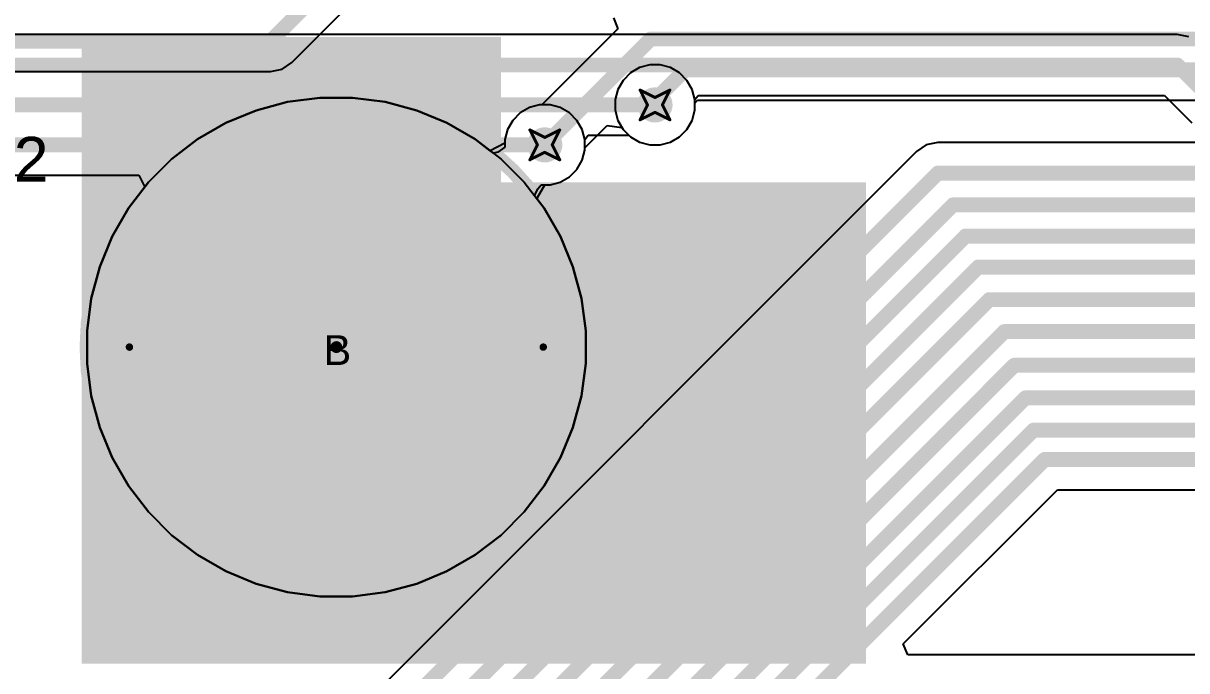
# Model space of a CAD drawing. Header units: inches. Extents: x -36 to 349, y -11 to 240.
# Drawn here: x 39.49 to 59.33, y 80.57 to 91.6 of the extents above; entities that cross this region are included whole.
import ezdxf

# ---------------------------------------------------------------- set-up
doc = ezdxf.new("R2010")
doc.units = ezdxf.units.IN
for name, color, linetype in [('Bottom Layer', 5, 'Continuous'), ('Bottom Solder', 6, 'Continuous'), ('Drill Drawing', 1, 'Continuous'), ('Layer 1', 16, 'Continuous'), ('Layer 2', 76, 'Continuous'), ('Multi-Layer', 9, 'Continuous'), ('Pad Holes', 156, 'Continuous'), ('Top Layer', 1, 'Continuous'), ('Top Overlay', 2, 'Continuous'), ('Top Solder', 216, 'Continuous'), ('Via Holes', 16, 'Continuous')]:
    doc.layers.add(name, color=color, linetype=linetype)
doc.styles.add('Arial', font='', dxfattribs={"height": 0.2})
doc.styles.get('Arial').set_extended_font_data('Arial')

# ---------------------------------------------------------------- blocks, each defined once
blk = doc.blocks.new('SMTSO30100CTJ__2')
at = {"layer": 'Bottom Solder'}
h = blk.add_hatch(color=6, dxfattribs=at)
edge = h.paths.add_edge_path()
edge.add_arc((0, 0), 0.102, 0, 360)
at = {"layer": 'Pad Holes'}
h = blk.add_hatch(color=7, dxfattribs=at)
edge = h.paths.add_edge_path()
edge.add_arc((0, 0), 2.15, 0, 360)
at = {"layer": 'Top Layer'}
h = blk.add_hatch(color=1, dxfattribs=at)
edge = h.paths.add_edge_path()
edge.add_arc((0, 0), 3.3, 0, 360)
at = {"layer": 'Top Solder'}
h = blk.add_hatch(color=216, dxfattribs=at)
edge = h.paths.add_edge_path()
edge.add_arc((0, 0), 3.402, 0, 360)
at = {"layer": 'Top Overlay'}
for points in [[(3.527, 0, 0.127, 0.127, 1), (-3.527, 0, 0.127, 0.127, 1)], [(-3.559, 0, 0.0635, 0.0635, 1), (-3.495, 0, 0.0635, 0.0635, 1)], [(3.495, 0, 0.0635, 0.0635, 1), (3.558, 0, 0.0635, 0.0635, 1)]]:
    blk.add_lwpolyline(points, format="xyseb", close=True, dxfattribs=at)

msp = doc.modelspace()

# ---------------------------------------------------------------- hatches: boundary and pattern name
at = {"layer": 'Bottom Layer'}
h = msp.add_hatch(color=5, dxfattribs=at)
edge = h.paths.add_edge_path()
edge.add_arc((50.262, 90.208), 0.3, 0, 360)
h = msp.add_hatch(color=5, dxfattribs=at)
edge = h.paths.add_edge_path()
edge.add_arc((48.384, 89.527), 0.3, 0, 360)
at = {"layer": 'Layer 1'}
for points in [[(40.488, 80.688), (47.639, 80.688), (47.639, 91.363), (40.488, 91.363)], [(43.731, 80.688), (53.859, 80.688), (53.859, 88.889), (43.731, 88.889)]]:
    msp.add_hatch(color=16, dxfattribs=at).paths.add_polyline_path(points)
h = msp.add_hatch(color=16, dxfattribs=at)
edge = h.paths.add_edge_path()
edge.add_arc((50.262, 90.208), 0.3, 0, 360)
h = msp.add_hatch(color=16, dxfattribs=at)
edge = h.paths.add_edge_path()
edge.add_arc((48.384, 89.527), 0.3, 0, 360)
at = {"layer": 'Layer 2'}
h = msp.add_hatch(color=76, dxfattribs=at)
edge = h.paths.add_edge_path()
edge.add_arc((50.262, 90.208), 0.3, 0, 360)
h = msp.add_hatch(color=76, dxfattribs=at)
edge = h.paths.add_edge_path()
edge.add_arc((48.384, 89.527), 0.3, 0, 360)
at = {"layer": 'Top Layer'}
h = msp.add_hatch(color=1, dxfattribs=at)
edge = h.paths.add_edge_path()
edge.add_arc((50.262, 90.208), 0.3, 0, 360)
h = msp.add_hatch(color=1, dxfattribs=at)
edge = h.paths.add_edge_path()
edge.add_arc((48.384, 89.527), 0.3, 0, 360)
at = {"layer": 'Via Holes'}
h = msp.add_hatch(color=7, dxfattribs=at)
edge = h.paths.add_edge_path()
edge.add_arc((50.262, 90.208), 0.15, 0, 360)
h = msp.add_hatch(color=7, dxfattribs=at)
edge = h.paths.add_edge_path()
edge.add_arc((48.384, 89.527), 0.15, 0, 360)

# ---------------------------------------------------------------- linework, layer by layer
at = {"layer": 'Bottom Layer'}
for p, q in [((59.163, 91.407), (27.284, 91.407)), ((59.361, 91.368), (59.163, 91.407)), ((50.943, 90.298), (50.999, 90.371)), ((50.943, 90.119), (50.943, 90.298)), ((50.999, 90.371), (58.948, 90.371)), ((58.948, 90.371), (59.414, 89.905)), ((50.896, 89.945), (50.943, 90.119)), ((50.807, 89.79), (50.896, 89.945)), ((49.065, 89.617), (49.121, 89.69)), ((49.121, 89.69), (49.817, 89.69)), ((49.817, 89.69), (49.843, 89.663)), ((49.843, 89.663), (49.999, 89.574)), ((50.524, 89.574), (50.68, 89.663)), ((50.68, 89.663), (50.807, 89.79)), ((49.019, 89.264), (49.065, 89.438)), ((49.065, 89.438), (49.065, 89.617)), ((49.999, 89.574), (50.172, 89.527)), ((50.172, 89.527), (50.351, 89.527)), ((50.351, 89.527), (50.524, 89.574)), ((48.929, 89.109), (49.019, 89.264)), ((48.802, 88.982), (48.929, 89.109)), ((28.224, 89.009), (41.465, 89.009)), ((41.465, 89.009), (41.565, 88.806)), ((48.263, 88.776), (48.322, 88.846)), ((48.322, 88.846), (48.474, 88.846)), ((48.474, 88.846), (48.647, 88.893)), ((48.647, 88.893), (48.802, 88.982)), ((41.565, 88.806), (41.289, 88.447)), ((48.21, 88.659), (48.263, 88.776)), ((48.372, 88.447), (48.21, 88.659)), ((41.289, 88.447), (41.011, 87.965)), ((48.651, 87.965), (48.372, 88.447)), ((41.011, 87.965), (40.798, 87.45)), ((48.864, 87.45), (48.651, 87.965)), ((40.798, 87.45), (40.653, 86.912)), ((49.008, 86.912), (48.864, 87.45)), ((40.653, 86.912), (40.581, 86.36)), ((49.081, 86.36), (49.008, 86.912)), ((40.581, 86.36), (40.581, 85.803)), ((49.081, 85.803), (49.081, 86.36)), ((40.581, 85.803), (40.653, 85.25)), ((49.008, 85.25), (49.081, 85.803)), ((40.653, 85.25), (40.798, 84.712)), ((48.864, 84.712), (49.008, 85.25)), ((40.798, 84.712), (41.011, 84.197)), ((48.651, 84.197), (48.864, 84.712)), ((41.011, 84.197), (41.289, 83.715)), ((48.372, 83.715), (48.651, 84.197)), ((41.289, 83.715), (41.628, 83.273)), ((48.033, 83.273), (48.372, 83.715)), ((41.628, 83.273), (42.022, 82.879)), ((47.639, 82.879), (48.033, 83.273)), ((42.022, 82.879), (42.464, 82.54)), ((47.197, 82.54), (47.639, 82.879)), ((42.464, 82.54), (42.947, 82.261)), ((46.714, 82.261), (47.197, 82.54)), ((42.947, 82.261), (43.462, 82.048)), ((46.2, 82.048), (46.714, 82.261)), ((43.462, 82.048), (44, 81.904)), ((44, 81.904), (44.552, 81.831)), ((45.109, 81.831), (45.662, 81.904)), ((45.662, 81.904), (46.2, 82.048)), ((44.552, 81.831), (45.109, 81.831))]:
    msp.add_line(p, q, dxfattribs=at)
for points in [[(27.284, 90.889, 0.254, 0.254, 0), (59.163, 90.889, 0.254, 0.254, 0)], [(59.163, 90.889, 0.254, 0.254, 0), (59.932, 90.119, 0.254, 0.254, 0)], [(27.589, 90.208, 0.254, 0.254, 0), (50.262, 90.208, 0.254, 0.254, 0)], [(28.009, 89.527, 0.254, 0.254, 0), (48.384, 89.527, 0.254, 0.254, 0)]]:
    msp.add_lwpolyline(points, format="xyseb", dxfattribs=at)
for points in [[(59.099, 90.889, 0.127, 0.127, 1), (59.226, 90.889, 0.127, 0.127, 1)], [(59.099, 90.889, 0.127, 0.127, 1), (59.226, 90.889, 0.127, 0.127, 1)], [(50.198, 90.208, 0.127, 0.127, 1), (50.325, 90.208, 0.127, 0.127, 1)], [(48.321, 89.527, 0.127, 0.127, 1), (48.448, 89.527, 0.127, 0.127, 1)]]:
    msp.add_lwpolyline(points, format="xyseb", close=True, dxfattribs=at)
at = {"layer": 'Drill Drawing'}
for points in [[(50.008, 90.462, 0.0508, 0.0508, 0), (50.262, 90.335, 0.0508, 0.0508, 0)], [(50.008, 90.462, 0.0508, 0.0508, 0), (50.135, 90.208, 0.0508, 0.0508, 0)], [(50.262, 90.335, 0.0508, 0.0508, 0), (50.516, 90.462, 0.0508, 0.0508, 0)], [(50.389, 90.208, 0.0508, 0.0508, 0), (50.516, 90.462, 0.0508, 0.0508, 0)], [(50.008, 89.954, 0.0508, 0.0508, 0), (50.135, 90.208, 0.0508, 0.0508, 0)], [(50.389, 90.208, 0.0508, 0.0508, 0), (50.516, 89.954, 0.0508, 0.0508, 0)], [(50.008, 89.954, 0.0508, 0.0508, 0), (50.262, 90.081, 0.0508, 0.0508, 0)], [(50.262, 90.081, 0.0508, 0.0508, 0), (50.516, 89.954, 0.0508, 0.0508, 0)], [(48.13, 89.781, 0.0508, 0.0508, 0), (48.384, 89.654, 0.0508, 0.0508, 0)], [(48.13, 89.781, 0.0508, 0.0508, 0), (48.257, 89.527, 0.0508, 0.0508, 0)], [(48.384, 89.654, 0.0508, 0.0508, 0), (48.638, 89.781, 0.0508, 0.0508, 0)], [(48.511, 89.527, 0.0508, 0.0508, 0), (48.638, 89.781, 0.0508, 0.0508, 0)], [(48.13, 89.273, 0.0508, 0.0508, 0), (48.257, 89.527, 0.0508, 0.0508, 0)], [(48.511, 89.527, 0.0508, 0.0508, 0), (48.638, 89.273, 0.0508, 0.0508, 0)], [(48.13, 89.273, 0.0508, 0.0508, 0), (48.384, 89.4, 0.0508, 0.0508, 0)], [(48.384, 89.4, 0.0508, 0.0508, 0), (48.638, 89.273, 0.0508, 0.0508, 0)]]:
    msp.add_lwpolyline(points, format="xyseb", dxfattribs=at)
for points in [[(49.995, 90.462, 0.0254, 0.0254, 1), (50.02, 90.462, 0.0254, 0.0254, 1)], [(49.995, 90.462, 0.0254, 0.0254, 1), (50.02, 90.462, 0.0254, 0.0254, 1)], [(50.503, 90.462, 0.0254, 0.0254, 1), (50.528, 90.462, 0.0254, 0.0254, 1)], [(50.503, 90.462, 0.0254, 0.0254, 1), (50.528, 90.462, 0.0254, 0.0254, 1)], [(50.122, 90.208, 0.0254, 0.0254, 1), (50.147, 90.208, 0.0254, 0.0254, 1)], [(50.122, 90.208, 0.0254, 0.0254, 1), (50.147, 90.208, 0.0254, 0.0254, 1)], [(50.249, 90.335, 0.0254, 0.0254, 1), (50.274, 90.335, 0.0254, 0.0254, 1)], [(50.249, 90.335, 0.0254, 0.0254, 1), (50.274, 90.335, 0.0254, 0.0254, 1)], [(50.376, 90.208, 0.0254, 0.0254, 1), (50.401, 90.208, 0.0254, 0.0254, 1)], [(50.376, 90.208, 0.0254, 0.0254, 1), (50.401, 90.208, 0.0254, 0.0254, 1)], [(50.249, 90.081, 0.0254, 0.0254, 1), (50.274, 90.081, 0.0254, 0.0254, 1)], [(50.249, 90.081, 0.0254, 0.0254, 1), (50.274, 90.081, 0.0254, 0.0254, 1)], [(49.995, 89.954, 0.0254, 0.0254, 1), (50.02, 89.954, 0.0254, 0.0254, 1)], [(49.995, 89.954, 0.0254, 0.0254, 1), (50.02, 89.954, 0.0254, 0.0254, 1)], [(50.503, 89.954, 0.0254, 0.0254, 1), (50.528, 89.954, 0.0254, 0.0254, 1)], [(50.503, 89.954, 0.0254, 0.0254, 1), (50.528, 89.954, 0.0254, 0.0254, 1)], [(48.117, 89.781, 0.0254, 0.0254, 1), (48.143, 89.781, 0.0254, 0.0254, 1)], [(48.117, 89.781, 0.0254, 0.0254, 1), (48.143, 89.781, 0.0254, 0.0254, 1)], [(48.371, 89.654, 0.0254, 0.0254, 1), (48.397, 89.654, 0.0254, 0.0254, 1)], [(48.371, 89.654, 0.0254, 0.0254, 1), (48.397, 89.654, 0.0254, 0.0254, 1)], [(48.625, 89.781, 0.0254, 0.0254, 1), (48.651, 89.781, 0.0254, 0.0254, 1)], [(48.625, 89.781, 0.0254, 0.0254, 1), (48.651, 89.781, 0.0254, 0.0254, 1)], [(48.244, 89.527, 0.0254, 0.0254, 1), (48.27, 89.527, 0.0254, 0.0254, 1)], [(48.244, 89.527, 0.0254, 0.0254, 1), (48.27, 89.527, 0.0254, 0.0254, 1)], [(48.498, 89.527, 0.0254, 0.0254, 1), (48.524, 89.527, 0.0254, 0.0254, 1)], [(48.498, 89.527, 0.0254, 0.0254, 1), (48.524, 89.527, 0.0254, 0.0254, 1)], [(48.117, 89.273, 0.0254, 0.0254, 1), (48.143, 89.273, 0.0254, 0.0254, 1)], [(48.117, 89.273, 0.0254, 0.0254, 1), (48.143, 89.273, 0.0254, 0.0254, 1)], [(48.371, 89.4, 0.0254, 0.0254, 1), (48.397, 89.4, 0.0254, 0.0254, 1)], [(48.371, 89.4, 0.0254, 0.0254, 1), (48.397, 89.4, 0.0254, 0.0254, 1)], [(48.625, 89.273, 0.0254, 0.0254, 1), (48.651, 89.273, 0.0254, 0.0254, 1)], [(48.625, 89.273, 0.0254, 0.0254, 1), (48.651, 89.273, 0.0254, 0.0254, 1)]]:
    msp.add_lwpolyline(points, format="xyseb", close=True, dxfattribs=at)
at = {"layer": 'Layer 1'}
for p, q in [((49.999, 90.843), (49.843, 90.753)), ((50.172, 90.889), (49.999, 90.843)), ((50.351, 90.889), (50.172, 90.889)), ((50.524, 90.843), (50.351, 90.889)), ((50.68, 90.753), (50.524, 90.843)), ((49.717, 90.626), (49.627, 90.471)), ((49.843, 90.753), (49.717, 90.626)), ((50.807, 90.626), (50.68, 90.753)), ((50.896, 90.471), (50.807, 90.626)), ((49.627, 90.471), (49.581, 90.298)), ((50.943, 90.298), (50.896, 90.471)), ((44, 90.258), (43.462, 90.114)), ((44.552, 90.331), (44, 90.258)), ((45.109, 90.331), (44.552, 90.331)), ((45.662, 90.258), (45.109, 90.331)), ((46.2, 90.114), (45.662, 90.258)), ((49.581, 90.298), (49.581, 90.119)), ((50.943, 90.119), (50.943, 90.298)), ((43.462, 90.114), (42.947, 89.901)), ((46.714, 89.901), (46.2, 90.114)), ((47.966, 90.072), (47.839, 89.945)), ((48.121, 90.162), (47.966, 90.072)), ((48.294, 90.208), (48.121, 90.162)), ((48.474, 90.208), (48.294, 90.208)), ((48.647, 90.162), (48.474, 90.208)), ((48.802, 90.072), (48.647, 90.162)), ((48.929, 89.945), (48.802, 90.072)), ((49.581, 90.119), (49.627, 89.945)), ((50.896, 89.945), (50.943, 90.119)), ((42.947, 89.901), (42.464, 89.623)), ((47.197, 89.623), (46.714, 89.901)), ((47.839, 89.945), (47.75, 89.79)), ((49.019, 89.79), (48.929, 89.945)), ((49.627, 89.945), (49.717, 89.79)), ((50.807, 89.79), (50.896, 89.945)), ((47.75, 89.79), (47.703, 89.617)), ((49.065, 89.617), (49.019, 89.79)), ((49.717, 89.79), (49.843, 89.663)), ((49.843, 89.663), (49.999, 89.574)), ((50.524, 89.574), (50.68, 89.663)), ((50.68, 89.663), (50.807, 89.79)), ((42.464, 89.623), (42.022, 89.283)), ((47.454, 89.425), (47.197, 89.623)), ((47.703, 89.554), (47.454, 89.425)), ((47.703, 89.617), (47.703, 89.554)), ((49.019, 89.264), (49.065, 89.438)), ((49.065, 89.438), (49.065, 89.617)), ((49.999, 89.574), (50.172, 89.527)), ((50.172, 89.527), (50.351, 89.527)), ((50.351, 89.527), (50.524, 89.574)), ((42.022, 89.283), (41.628, 88.889)), ((48.929, 89.109), (49.019, 89.264)), ((48.802, 88.982), (48.929, 89.109)), ((41.628, 88.889), (41.289, 88.447)), ((48.257, 88.632), (48.386, 88.846)), ((48.386, 88.846), (48.474, 88.846)), ((48.474, 88.846), (48.647, 88.893)), ((48.647, 88.893), (48.802, 88.982)), ((41.289, 88.447), (41.011, 87.965)), ((48.252, 88.604), (48.257, 88.632)), ((48.372, 88.447), (48.252, 88.604)), ((48.651, 87.965), (48.372, 88.447)), ((41.011, 87.965), (40.798, 87.45)), ((48.864, 87.45), (48.651, 87.965)), ((40.798, 87.45), (40.653, 86.912)), ((49.008, 86.912), (48.864, 87.45)), ((40.653, 86.912), (40.581, 86.36)), ((49.081, 86.36), (49.008, 86.912)), ((40.581, 86.36), (40.581, 85.803)), ((49.081, 85.803), (49.081, 86.36)), ((40.581, 85.803), (40.653, 85.25)), ((49.008, 85.25), (49.081, 85.803)), ((40.653, 85.25), (40.798, 84.712)), ((48.864, 84.712), (49.008, 85.25)), ((40.798, 84.712), (41.011, 84.197)), ((48.651, 84.197), (48.864, 84.712)), ((41.011, 84.197), (41.289, 83.715)), ((48.372, 83.715), (48.651, 84.197)), ((41.289, 83.715), (41.628, 83.273)), ((48.033, 83.273), (48.372, 83.715)), ((41.628, 83.273), (42.022, 82.879)), ((47.639, 82.879), (48.033, 83.273)), ((42.022, 82.879), (42.464, 82.54)), ((47.197, 82.54), (47.639, 82.879)), ((42.464, 82.54), (42.947, 82.261)), ((46.714, 82.261), (47.197, 82.54)), ((42.947, 82.261), (43.462, 82.048)), ((46.2, 82.048), (46.714, 82.261)), ((43.462, 82.048), (44, 81.904)), ((44, 81.904), (44.552, 81.831)), ((45.109, 81.831), (45.662, 81.904)), ((45.662, 81.904), (46.2, 82.048)), ((44.552, 81.831), (45.109, 81.831))]:
    msp.add_line(p, q, dxfattribs=at)
at = {"layer": 'Layer 2'}
for p, q in [((49.999, 90.843), (49.843, 90.753)), ((50.172, 90.889), (49.999, 90.843)), ((50.351, 90.889), (50.172, 90.889)), ((50.524, 90.843), (50.351, 90.889)), ((50.68, 90.753), (50.524, 90.843)), ((49.717, 90.626), (49.627, 90.471)), ((49.843, 90.753), (49.717, 90.626)), ((50.807, 90.626), (50.68, 90.753)), ((50.896, 90.471), (50.807, 90.626)), ((49.627, 90.471), (49.581, 90.298)), ((50.943, 90.298), (50.896, 90.471)), ((44, 90.258), (43.462, 90.114)), ((44.552, 90.331), (44, 90.258)), ((45.109, 90.331), (44.552, 90.331)), ((45.662, 90.258), (45.109, 90.331)), ((46.2, 90.114), (45.662, 90.258)), ((49.581, 90.298), (49.581, 90.119)), ((50.943, 90.119), (50.943, 90.298)), ((43.462, 90.114), (42.947, 89.901)), ((46.714, 89.901), (46.2, 90.114)), ((47.966, 90.072), (47.839, 89.945)), ((48.121, 90.162), (47.966, 90.072)), ((48.294, 90.208), (48.121, 90.162)), ((48.474, 90.208), (48.294, 90.208)), ((48.647, 90.162), (48.474, 90.208)), ((48.802, 90.072), (48.647, 90.162)), ((48.929, 89.945), (48.802, 90.072)), ((49.581, 90.119), (49.627, 89.945)), ((50.896, 89.945), (50.943, 90.119)), ((42.947, 89.901), (42.464, 89.623)), ((47.197, 89.623), (46.714, 89.901)), ((47.839, 89.945), (47.75, 89.79)), ((49.019, 89.79), (48.929, 89.945)), ((49.627, 89.945), (49.717, 89.79)), ((50.807, 89.79), (50.896, 89.945)), ((47.75, 89.79), (47.703, 89.617)), ((49.065, 89.617), (49.019, 89.79)), ((49.717, 89.79), (49.843, 89.663)), ((49.843, 89.663), (49.999, 89.574)), ((50.524, 89.574), (50.68, 89.663)), ((50.68, 89.663), (50.807, 89.79)), ((42.464, 89.623), (42.022, 89.283)), ((47.454, 89.425), (47.197, 89.623)), ((47.703, 89.554), (47.454, 89.425)), ((47.703, 89.617), (47.703, 89.554)), ((49.019, 89.264), (49.065, 89.438)), ((49.065, 89.438), (49.065, 89.617)), ((49.999, 89.574), (50.172, 89.527)), ((50.172, 89.527), (50.351, 89.527)), ((50.351, 89.527), (50.524, 89.574)), ((42.022, 89.283), (41.628, 88.889)), ((48.929, 89.109), (49.019, 89.264)), ((48.802, 88.982), (48.929, 89.109)), ((41.628, 88.889), (41.289, 88.447)), ((48.257, 88.632), (48.386, 88.846)), ((48.386, 88.846), (48.474, 88.846)), ((48.474, 88.846), (48.647, 88.893)), ((48.647, 88.893), (48.802, 88.982)), ((41.289, 88.447), (41.011, 87.965)), ((48.252, 88.604), (48.257, 88.632)), ((48.372, 88.447), (48.252, 88.604)), ((48.651, 87.965), (48.372, 88.447)), ((41.011, 87.965), (40.798, 87.45)), ((48.864, 87.45), (48.651, 87.965)), ((40.798, 87.45), (40.653, 86.912)), ((49.008, 86.912), (48.864, 87.45)), ((40.653, 86.912), (40.581, 86.36)), ((49.081, 86.36), (49.008, 86.912)), ((40.581, 86.36), (40.581, 85.803)), ((49.081, 85.803), (49.081, 86.36)), ((40.581, 85.803), (40.653, 85.25)), ((49.008, 85.25), (49.081, 85.803)), ((40.653, 85.25), (40.798, 84.712)), ((48.864, 84.712), (49.008, 85.25)), ((40.798, 84.712), (41.011, 84.197)), ((48.651, 84.197), (48.864, 84.712)), ((41.011, 84.197), (41.289, 83.715)), ((48.372, 83.715), (48.651, 84.197)), ((41.289, 83.715), (41.628, 83.273)), ((48.033, 83.273), (48.372, 83.715)), ((41.628, 83.273), (42.022, 82.879)), ((47.639, 82.879), (48.033, 83.273)), ((42.022, 82.879), (42.464, 82.54)), ((47.197, 82.54), (47.639, 82.879)), ((42.464, 82.54), (42.947, 82.261)), ((46.714, 82.261), (47.197, 82.54)), ((42.947, 82.261), (43.462, 82.048)), ((46.2, 82.048), (46.714, 82.261)), ((43.462, 82.048), (44, 81.904)), ((44, 81.904), (44.552, 81.831)), ((45.109, 81.831), (45.662, 81.904)), ((45.662, 81.904), (46.2, 82.048)), ((44.552, 81.831), (45.109, 81.831))]:
    msp.add_line(p, q, dxfattribs=at)
at = {"layer": 'Multi-Layer'}
for p, q in [((43.462, 90.114), (44, 90.258)), ((44, 90.258), (44.552, 90.331)), ((44.552, 90.331), (44.831, 90.331)), ((44.831, 90.331), (45.109, 90.331)), ((45.109, 90.331), (45.662, 90.258)), ((45.662, 90.258), (46.2, 90.114)), ((42.947, 89.901), (43.462, 90.114)), ((46.2, 90.114), (46.714, 89.901)), ((42.464, 89.623), (42.947, 89.901)), ((46.714, 89.901), (47.197, 89.623)), ((42.022, 89.283), (42.464, 89.623)), ((47.197, 89.623), (47.639, 89.283)), ((41.628, 88.889), (42.022, 89.283)), ((47.639, 89.283), (48.033, 88.889)), ((41.289, 88.447), (41.628, 88.889)), ((48.033, 88.889), (48.372, 88.447)), ((41.011, 87.965), (41.289, 88.447)), ((48.372, 88.447), (48.651, 87.965)), ((40.798, 87.45), (41.011, 87.965)), ((48.651, 87.965), (48.864, 87.45)), ((40.653, 86.912), (40.798, 87.45)), ((48.864, 87.45), (49.008, 86.912)), ((40.581, 86.36), (40.653, 86.912)), ((49.008, 86.912), (49.081, 86.36)), ((40.581, 86.081), (40.581, 86.36)), ((49.081, 86.36), (49.081, 86.081)), ((40.581, 85.803), (40.581, 86.081)), ((49.081, 86.081), (49.081, 85.803)), ((40.653, 85.25), (40.581, 85.803)), ((49.081, 85.803), (49.008, 85.25)), ((40.798, 84.712), (40.653, 85.25)), ((49.008, 85.25), (48.864, 84.712)), ((41.011, 84.197), (40.798, 84.712)), ((48.864, 84.712), (48.651, 84.197)), ((41.289, 83.715), (41.011, 84.197)), ((48.651, 84.197), (48.372, 83.715)), ((41.628, 83.273), (41.289, 83.715)), ((48.372, 83.715), (48.033, 83.273)), ((42.022, 82.879), (41.628, 83.273)), ((48.033, 83.273), (47.639, 82.879)), ((42.464, 82.54), (42.022, 82.879)), ((47.639, 82.879), (47.197, 82.54)), ((42.947, 82.261), (42.464, 82.54)), ((47.197, 82.54), (46.714, 82.261)), ((43.462, 82.048), (42.947, 82.261)), ((46.714, 82.261), (46.2, 82.048)), ((44, 81.904), (43.462, 82.048)), ((44.552, 81.831), (44, 81.904)), ((45.662, 81.904), (45.109, 81.831)), ((46.2, 82.048), (45.662, 81.904)), ((44.831, 81.831), (44.552, 81.831)), ((44.831, 81.831), (44.831, 81.831)), ((45.109, 81.831), (44.831, 81.831))]:
    msp.add_line(p, q, dxfattribs=at)
at = {"layer": 'Top Layer'}
for p, q in [((44.074, 90.929), (44.978, 91.833)), ((49.552, 91.693), (49.63, 91.505)), ((49.63, 91.505), (48.333, 90.208)), ((43.906, 90.817), (44.074, 90.929)), ((36.309, 90.777), (43.708, 90.777)), ((43.708, 90.777), (43.906, 90.817)), ((44, 90.258), (43.462, 90.114)), ((44.552, 90.331), (44, 90.258)), ((45.109, 90.331), (44.552, 90.331)), ((45.662, 90.258), (45.109, 90.331)), ((46.2, 90.114), (45.662, 90.258)), ((50.943, 90.24), (50.989, 90.287)), ((50.943, 90.119), (50.943, 90.24)), ((50.989, 90.287), (65.426, 90.287)), ((43.462, 90.114), (42.947, 89.901)), ((46.714, 89.901), (46.2, 90.114)), ((47.966, 90.072), (47.839, 89.945)), ((48.121, 90.162), (47.966, 90.072)), ((48.294, 90.208), (48.121, 90.162)), ((48.333, 90.208), (48.294, 90.208)), ((50.896, 89.945), (50.943, 90.119)), ((42.947, 89.901), (42.464, 89.623)), ((47.197, 89.623), (46.714, 89.901)), ((47.839, 89.945), (47.75, 89.79)), ((49.065, 89.476), (49.449, 89.86)), ((49.449, 89.86), (49.698, 89.822)), ((50.807, 89.79), (50.896, 89.945)), ((47.75, 89.79), (47.703, 89.617)), ((49.698, 89.822), (49.717, 89.79)), ((49.717, 89.79), (49.843, 89.663)), ((49.843, 89.663), (49.999, 89.574)), ((50.524, 89.574), (50.68, 89.663)), ((50.68, 89.663), (50.807, 89.79)), ((42.464, 89.623), (42.022, 89.283)), ((47.507, 89.385), (47.197, 89.623)), ((47.703, 89.49), (47.581, 89.405)), ((47.703, 89.617), (47.703, 89.49)), ((49.019, 89.264), (49.065, 89.438)), ((49.065, 89.438), (49.065, 89.476)), ((49.999, 89.574), (50.172, 89.527)), ((50.172, 89.527), (50.351, 89.527)), ((50.351, 89.527), (50.524, 89.574)), ((54.886, 89.526), (54.717, 89.413)), ((55.084, 89.565), (54.886, 89.526)), ((65.209, 89.565), (55.084, 89.565)), ((54.717, 89.413), (39.492, 74.188)), ((42.022, 89.283), (41.628, 88.889)), ((47.581, 89.405), (47.507, 89.385)), ((48.929, 89.109), (49.019, 89.264)), ((48.802, 88.982), (48.929, 89.109)), ((41.628, 88.889), (41.289, 88.447)), ((48.263, 88.776), (48.322, 88.846)), ((48.322, 88.846), (48.474, 88.846)), ((48.474, 88.846), (48.647, 88.893)), ((48.647, 88.893), (48.802, 88.982)), ((48.21, 88.658), (48.263, 88.776)), ((48.372, 88.447), (48.21, 88.658)), ((41.289, 88.447), (41.011, 87.965)), ((48.651, 87.965), (48.372, 88.447)), ((41.011, 87.965), (40.798, 87.45)), ((48.864, 87.45), (48.651, 87.965)), ((40.798, 87.45), (40.653, 86.912)), ((49.008, 86.912), (48.864, 87.45)), ((40.653, 86.912), (40.581, 86.36)), ((49.081, 86.36), (49.008, 86.912)), ((40.581, 86.36), (40.581, 85.803)), ((49.081, 85.803), (49.081, 86.36)), ((40.581, 85.803), (40.653, 85.25)), ((49.008, 85.25), (49.081, 85.803)), ((40.653, 85.25), (40.798, 84.712)), ((48.864, 84.712), (49.008, 85.25)), ((40.798, 84.712), (41.011, 84.197)), ((48.651, 84.197), (48.864, 84.712)), ((41.011, 84.197), (41.289, 83.715)), ((48.372, 83.715), (48.651, 84.197)), ((41.289, 83.715), (41.628, 83.273)), ((48.033, 83.273), (48.372, 83.715)), ((54.494, 81.024), (57.12, 83.649)), ((57.12, 83.649), (61.622, 83.649)), ((41.628, 83.273), (42.022, 82.879)), ((47.639, 82.879), (48.033, 83.273)), ((42.022, 82.879), (42.464, 82.54)), ((47.197, 82.54), (47.639, 82.879)), ((42.464, 82.54), (42.947, 82.261)), ((46.714, 82.261), (47.197, 82.54)), ((42.947, 82.261), (43.462, 82.048)), ((46.2, 82.048), (46.714, 82.261)), ((43.462, 82.048), (44, 81.904)), ((44, 81.904), (44.552, 81.831)), ((45.109, 81.831), (45.662, 81.904)), ((45.662, 81.904), (46.2, 82.048)), ((44.552, 81.831), (45.109, 81.831)), ((54.572, 80.836), (54.494, 81.024)), ((67.941, 80.836), (54.572, 80.836))]:
    msp.add_line(p, q, dxfattribs=at)
for points in [[(43.708, 91.295, 0.254, 0.254, 0), (44.611, 92.199, 0.254, 0.254, 0)], [(36.095, 91.295, 0.254, 0.254, 0), (43.708, 91.295, 0.254, 0.254, 0)], [(48.384, 89.527, 0.254, 0.254, 0), (50.189, 91.332, 0.254, 0.254, 0)], [(50.189, 91.332, 0.254, 0.254, 0), (67.996, 91.332, 0.254, 0.254, 0)], [(50.262, 90.292, 0.254, 0.254, 0), (50.775, 90.805, 0.254, 0.254, 0)], [(50.775, 90.805, 0.254, 0.254, 0), (67.828, 90.805, 0.254, 0.254, 0)], [(50.262, 90.208, 0.254, 0.254, 0), (50.262, 90.292, 0.254, 0.254, 0)], [(39.707, 73.67, 0.254, 0.254, 0), (55.084, 89.047, 0.254, 0.254, 0)], [(55.084, 89.047, 0.254, 0.254, 0), (65.424, 89.047, 0.254, 0.254, 0)], [(39.997, 73.16, 0.254, 0.254, 0), (55.342, 88.505, 0.254, 0.254, 0)], [(55.342, 88.505, 0.254, 0.254, 0), (66.159, 88.505, 0.254, 0.254, 0)], [(40.155, 72.574, 0.254, 0.254, 0), (55.554, 87.973, 0.254, 0.254, 0)], [(55.554, 87.973, 0.254, 0.254, 0), (83.769, 87.973, 0.254, 0.254, 0)], [(40.306, 71.981, 0.254, 0.254, 0), (55.771, 87.445, 0.254, 0.254, 0)], [(55.771, 87.445, 0.254, 0.254, 0), (83.521, 87.445, 0.254, 0.254, 0)], [(40.495, 71.425, 0.254, 0.254, 0), (55.96, 86.89, 0.254, 0.254, 0)], [(55.96, 86.89, 0.254, 0.254, 0), (82.966, 86.89, 0.254, 0.254, 0)], [(39.683, 69.813, 0.254, 0.254, 0), (56.215, 86.345, 0.254, 0.254, 0)], [(56.215, 86.345, 0.254, 0.254, 0), (82.39, 86.345, 0.254, 0.254, 0)], [(39.094, 68.479, 0.254, 0.254, 0), (56.386, 85.772, 0.254, 0.254, 0)], [(56.386, 85.772, 0.254, 0.254, 0), (82.115, 85.772, 0.254, 0.254, 0)], [(39.267, 67.908, 0.254, 0.254, 0), (56.574, 85.215, 0.254, 0.254, 0)], [(56.574, 85.215, 0.254, 0.254, 0), (81.494, 85.215, 0.254, 0.254, 0)], [(39.276, 67.227, 0.254, 0.254, 0), (56.715, 84.666, 0.254, 0.254, 0)], [(56.715, 84.666, 0.254, 0.254, 0), (81.023, 84.666, 0.254, 0.254, 0)], [(39.248, 66.51, 0.254, 0.254, 0), (56.905, 84.167, 0.254, 0.254, 0)], [(56.905, 84.167, 0.254, 0.254, 0), (80.89, 84.167, 0.254, 0.254, 0)]]:
    msp.add_lwpolyline(points, format="xyseb", dxfattribs=at)
for points in [[(43.644, 91.295, 0.127, 0.127, 1), (43.771, 91.295, 0.127, 0.127, 1)], [(43.644, 91.295, 0.127, 0.127, 1), (43.771, 91.295, 0.127, 0.127, 1)], [(50.125, 91.332, 0.127, 0.127, 1), (50.252, 91.332, 0.127, 0.127, 1)], [(50.125, 91.332, 0.127, 0.127, 1), (50.252, 91.332, 0.127, 0.127, 1)], [(50.711, 90.805, 0.127, 0.127, 1), (50.838, 90.805, 0.127, 0.127, 1)], [(50.711, 90.805, 0.127, 0.127, 1), (50.838, 90.805, 0.127, 0.127, 1)], [(50.198, 90.292, 0.127, 0.127, 1), (50.325, 90.292, 0.127, 0.127, 1)], [(50.198, 90.292, 0.127, 0.127, 1), (50.325, 90.292, 0.127, 0.127, 1)], [(50.198, 90.208, 0.127, 0.127, 1), (50.325, 90.208, 0.127, 0.127, 1)], [(48.321, 89.527, 0.127, 0.127, 1), (48.448, 89.527, 0.127, 0.127, 1)], [(55.02, 89.047, 0.127, 0.127, 1), (55.147, 89.047, 0.127, 0.127, 1)], [(55.02, 89.047, 0.127, 0.127, 1), (55.147, 89.047, 0.127, 0.127, 1)], [(55.278, 88.505, 0.127, 0.127, 1), (55.405, 88.505, 0.127, 0.127, 1)], [(55.278, 88.505, 0.127, 0.127, 1), (55.405, 88.505, 0.127, 0.127, 1)], [(55.49, 87.973, 0.127, 0.127, 1), (55.617, 87.973, 0.127, 0.127, 1)], [(55.49, 87.973, 0.127, 0.127, 1), (55.617, 87.973, 0.127, 0.127, 1)], [(55.707, 87.445, 0.127, 0.127, 1), (55.834, 87.445, 0.127, 0.127, 1)], [(55.707, 87.445, 0.127, 0.127, 1), (55.834, 87.445, 0.127, 0.127, 1)], [(55.896, 86.89, 0.127, 0.127, 1), (56.023, 86.89, 0.127, 0.127, 1)], [(55.896, 86.89, 0.127, 0.127, 1), (56.023, 86.89, 0.127, 0.127, 1)], [(56.151, 86.345, 0.127, 0.127, 1), (56.278, 86.345, 0.127, 0.127, 1)], [(56.151, 86.345, 0.127, 0.127, 1), (56.278, 86.345, 0.127, 0.127, 1)], [(56.323, 85.772, 0.127, 0.127, 1), (56.45, 85.772, 0.127, 0.127, 1)], [(56.323, 85.772, 0.127, 0.127, 1), (56.45, 85.772, 0.127, 0.127, 1)], [(56.511, 85.215, 0.127, 0.127, 1), (56.638, 85.215, 0.127, 0.127, 1)], [(56.511, 85.215, 0.127, 0.127, 1), (56.638, 85.215, 0.127, 0.127, 1)], [(56.651, 84.666, 0.127, 0.127, 1), (56.778, 84.666, 0.127, 0.127, 1)], [(56.651, 84.666, 0.127, 0.127, 1), (56.778, 84.666, 0.127, 0.127, 1)], [(56.842, 84.167, 0.127, 0.127, 1), (56.969, 84.167, 0.127, 0.127, 1)], [(56.842, 84.167, 0.127, 0.127, 1), (56.969, 84.167, 0.127, 0.127, 1)]]:
    msp.add_lwpolyline(points, format="xyseb", close=True, dxfattribs=at)
at = {"layer": 'Top Overlay'}
for points in [[(49.081, 86.081, 0.254, 0.254, 1), (40.581, 86.081, 0.254, 0.254, 1)], [(40.517, 86.081, 0.127, 0.127, 1), (40.644, 86.081, 0.127, 0.127, 1)], [(49.017, 86.081, 0.127, 0.127, 1), (49.144, 86.081, 0.127, 0.127, 1)]]:
    msp.add_lwpolyline(points, format="xyseb", close=True, dxfattribs=at)

# ---------------------------------------------------------------- block references
msp.add_blockref('SMTSO30100CTJ__2', (44.831, 86.081))

# ---------------------------------------------------------------- texts
at = {"layer": 'Drill Drawing', "style": 'Arial'}
msp.add_text('B', height=0.508, dxfattribs=at).set_placement((44.611, 85.776))
at = {"layer": 'Top Overlay', "style": 'Arial'}
msp.add_text('U32', height=0.762, dxfattribs=at).set_placement((37.973, 88.902))

doc.saveas('drawing.dxf')
